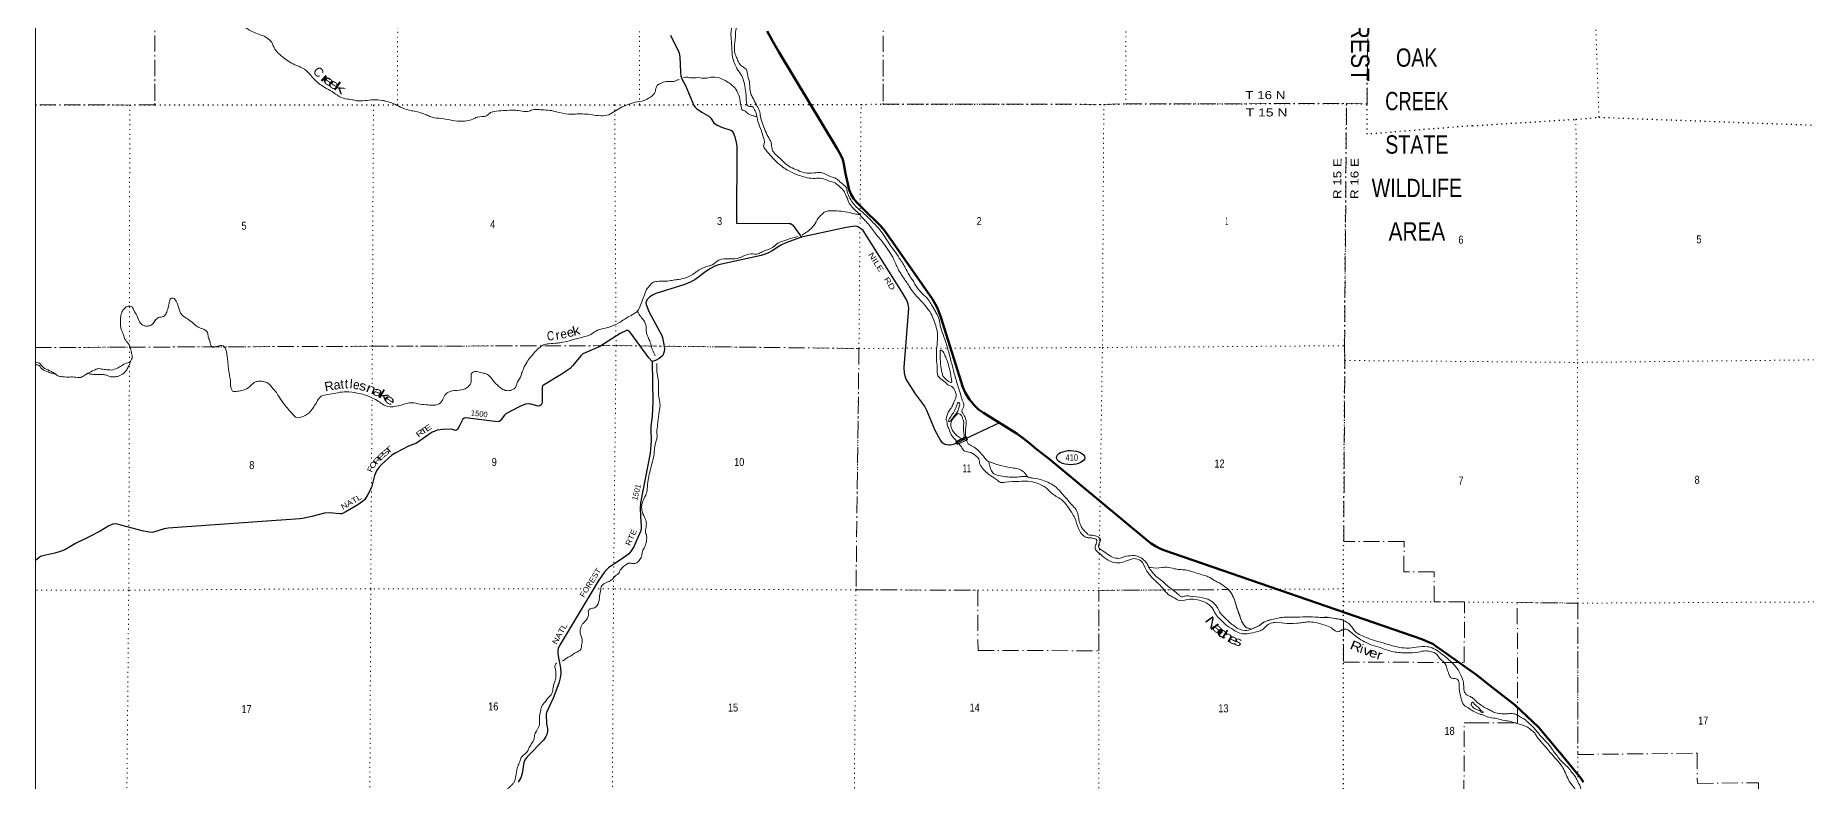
# Model space of a CAD drawing. Header units: feet. Extents: x -6 to 252658, y -374658 to -170635.
# Drawn here: x 0 to 38724, y -261526 to -245213 of the extents above; entities that cross this region are included whole.
import ezdxf
from ezdxf.enums import TextEntityAlignment as Align

# ---------------------------------------------------------------- set-up
doc = ezdxf.new("R2010")
doc.units = ezdxf.units.FT
doc.header["$LTSCALE"] = 70
doc.linetypes.add('DOT_DASHED', pattern=[7.7, 5, -1.2, 0.3, -1.2])
doc.linetypes.add('DOTTED', pattern=[1.5, 0.3, -1.2])
for name, color, linetype, lineweight in [('17', 7, 'Continuous', 25), ('23', 7, 'Continuous', 70), ('29', 7, 'Continuous', 25), ('30', 7, 'Continuous', 13), ('31', 7, 'Continuous', 13), ('39', 7, 'Continuous', 13), ('4', 7, 'Continuous', 13), ('44', 7, 'DOT_DASHED', 13), ('6', 7, 'DOTTED', 25), ('7', 7, 'DOTTED', 13)]:
    doc.layers.add(name, color=color, linetype=linetype, lineweight=lineweight)
doc.layers.add('41', color=7, linetype='Continuous')

msp = doc.modelspace()

# ---------------------------------------------------------------- linework, layer by layer
at = {"layer": '17'}
msp.add_ellipse((22632.35, -254443.43), major_axis=(309.24, -1), ratio=0.500121, dxfattribs=at)
at = {"layer": '23'}
for points in [[(16001.58, -245120.13), (16122.51, -245349.12), (16261.54, -245588.12), (17524.68, -247678.77), (17612.52, -247832.09), (17649.67, -247927.86), (17676.5, -248027.36), (17714.89, -248229.03), (17793.57, -248591.23), (17833.25, -248693.18), (17884.31, -248780.07), (17958.02, -248862.84), (18087.54, -248998.8), (18465.76, -249365.94), (18538.66, -249450.23), (18616.72, -249552.62), (18787.89, -249801.6), (19613.49, -250980.2), (19682.34, -251097.18), (19720.3, -251177.04), (19797, -251375.97), (20275.95, -252901.36), (20333.36, -253035.42), (20423.08, -253174.54), (20528.5, -253301.11), (20622.29, -253391.27), (20730.05, -253467.57), (21464.24, -253923.72), (21605.41, -254026.43), (21742.56, -254138.19), (21884.97, -254259.06), (22170.53, -254479.6), (24326.55, -256270.4), (24393.02, -256322.91), (24489.41, -256382.63), (24597.76, -256434.95), (24694.39, -256472.63), (30310.22, -258413.85), (30444.14, -258469.23), (30549.71, -258517.25), (30616.89, -258565.27), (30732.33, -258646.13), (31435.42, -259141.31)], [(33845.21, -261539.67), (33792, -261448.96), (33328.89, -260890.18), (33317.85, -260875.65), (32863.19, -260339.59), (32354.99, -259853.99), (31798.81, -259424.17), (31476.7, -259174.33), (31435.42, -259141.31)]]:
    msp.add_lwpolyline(points, dxfattribs=at)
at = {"layer": '29'}
for points in [[(13885.12, -245211.12), (13972.49, -245388.36), (14057.81, -245555.52), (14075.81, -245604.39), (14086.4, -245682.03), (14100.5, -246017.28), (14110.8, -246105.35), (14139.3, -246176.09), (14216.39, -246304.75), (14394.98, -246742.51), (14423.2, -246781.33), (14452.23, -246810.27), (14573.32, -246888.83), (14722.65, -246981.48), (14765.29, -247021.3), (14836, -247122.47), (14902.83, -247176.58), (15019.56, -247223.18), (15202.94, -247285.62), (15225.54, -247301.87), (15253.75, -247333.63), (15294.19, -247432.65), (15324.28, -247552.43), (15335.42, -247636.07), (15325.57, -249317.77), (16476.32, -249323.87), (16507.51, -249325.77), (16553.35, -249354.01), (16583.27, -249390.34), (16747.36, -249621.96)], [(16747.36, -249621.96), (16407.1, -249747.54), (16299.61, -249799.17), (16111.12, -249924.03), (16026.21, -249969.87), (15976.84, -249991.04), (15868.2, -250026.73), (14931.72, -250230.1), (14855.33, -250259.25), (14760.11, -250308.66), (14658.83, -250375.09), (14414.28, -250556.34), (14331.6, -250603.34), (14199.53, -250659.05), (13562.78, -250858.4), (13488.71, -250892.72), (13432.28, -250931.54), (13374.32, -250989.3), (13351.16, -251037.41), (13344.11, -251062.11), (13352.72, -251098.06), (13413.81, -251247.1), (13694, -251770.76), (13709.13, -251820.86), (13748.81, -252017.61), (13753.79, -252066.82), (13748.81, -252121.71), (13734.7, -252169.36), (13715.3, -252208.18), (13684.24, -252242.03), (13635.95, -252276.99), (13553.85, -252318.56), (13487.59, -252344.74)], [(21077.12, -253683.2), (20086.96, -254149.64), (20034.4, -254164.17), (19997.07, -254169.88), (19970.91, -254171.23), (19929.55, -254167.77), (19885.82, -254155.67), (19857.81, -254141.38), (19836.9, -254125.35), (19786.77, -254058.99), (19675.09, -253849.53), (19491.27, -253416.01), (19439.08, -253309.76), (19238.63, -253047.93), (19039.91, -252727.69), (19022.21, -252681.96), (19004.58, -252604.32), (18996.43, -252475.93), (19094.65, -251174.88), (19083.92, -251092.1), (19053.57, -251001.68), (18923.73, -250780.13), (18094.66, -249481.08), (18060.19, -249448.82), (17981.8, -249399.91), (17935.96, -249385.8), (17872.81, -249390.4), (17724.04, -249410.54), (16747.36, -249621.96)], [(13487.59, -252344.74), (13408.72, -252260.15), (13015.79, -251720.37), (12980.85, -251676.17), (12952.64, -251662.05), (12920.97, -251665.99), (12784.5, -251732.44), (12339.28, -252016.4), (12118.43, -252107.02), (11968.67, -252173.77), (11921.81, -252215.76), (11751.87, -252431.25), (11690.06, -252494.91), (11495.32, -252626.6), (11106.38, -252856.64), (11088.74, -252874.28), (11080.27, -252908.54), (11076.9, -253041.47), (11079.86, -253234.81), (11071.11, -253262.48), (11057, -253287.18), (11025.26, -253308.36), (10989.74, -253317.38), (10831.29, -253273.07), (10784.28, -253265.01), (10718.43, -253273.07), (10591.44, -253323.4), (10286.41, -253486.57), (10254.4, -253514.72), (10160.47, -253641.59), (10138.28, -253655.97), (10110.07, -253659.5), (9927.11, -253641.58), (9403.74, -253577.11), (9372.97, -253581.86), (9344.76, -253606.56), (9277.77, -253734.19), (9228.38, -253828.89), (9207.22, -253846.54), (9183.78, -253848.99), (9097.12, -253818.77), (8910.07, -253826.82), (8785.77, -253844.78), (8715.16, -253873.13), (8676.44, -253890.65), (8328.12, -254124.86), (8157.46, -254193.33), (7880.54, -254336.31), (7791.22, -254391.78), (7569.03, -254592.94), (7509.94, -254656.52), (7454.41, -254735.86), (7412.22, -254831.74), (7349.14, -255095.57), (7271.02, -255251.11), (7201.57, -255361.41), (7151.11, -255406.38), (7049.25, -255478.22), (6773.75, -255639.3), (6699.69, -255671.06), (6655.91, -255673.56), (6421.07, -255649.89), (6321.88, -255657.43), (6042.61, -255731.93), (5842.68, -255773.41), (5777.31, -255784.28), (2899.6, -255983.38), (2817.06, -255999.63), (2578.02, -256072.12), (2550.45, -256078.67), (2483.44, -256075.14), (2336.48, -256045.93), (1786.54, -255896.86), (1742.82, -255888.1), (1693.44, -255895.15), (1607.68, -255935.12), (1415.13, -256053.94), (1162.28, -256182.82), (877.31, -256323.79), (642.58, -256456.7), (540.19, -256498.62), (421.66, -256531.21), (160.4, -256587.59), (113.45, -256604.49), (0, -256692.99)], [(13487.59, -252344.74), (13495.94, -253226.88), (13485.42, -253541.06), (13455.21, -253760.08), (13452.66, -253835.11), (13465.85, -254062.69), (13458.74, -254172.98), (13439.07, -254344.65), (13231.26, -255434.64), (13219.65, -255547.01), (13232.64, -255734.31), (13241.69, -255939.74), (13241.84, -255995.76), (13227.73, -256059.28), (13170.49, -256189.48), (13083.13, -256391.02), (13013.12, -256505.67), (12966.75, -256553.35), (12862.83, -256626.5), (12532.95, -256856.86), (12447.91, -256934.63), (12302.07, -257142.06), (11450.23, -258564.93), (11429.07, -258617.86), (11418.3, -258658.57), (11418.49, -258734.32), (11445.44, -258859.97), (11478.45, -259037.82), (11485.5, -259161.34), (11471.39, -259260.16), (11443.96, -259377.58), (11320.83, -259703.84), (11176.9, -260013.61), (11165.67, -260062.33), (11174.7, -260261.71), (11194.54, -260366.52), (11195.65, -260432.91), (11183.96, -260500.63), (11162.8, -260542.97), (11108.08, -260624.23), (10749.74, -260984.72), (10709.61, -261042.34), (10681.96, -261111.6), (10640.87, -261347.24), (10614.39, -261448.18), (10557.32, -261538.57)]]:
    msp.add_lwpolyline(points, dxfattribs=at)
at = {"layer": '31'}
for p, q in [((20123.95, -254092.63), (20349.44, -253984.67)), ((20349.44, -253984.67), (20381.83, -254052.31))]:
    msp.add_line(p, q, dxfattribs=at)
msp.add_lwpolyline([(20134.62, -254096.39), (20345.67, -253995.33), (20371.15, -254048.54), (20160.1, -254149.6)], close=True, dxfattribs=at)
msp.add_lwpolyline([(20381.83, -254052.31), (20156.34, -254160.27), (20123.95, -254092.63)], dxfattribs=at)
at = {"layer": '39'}
msp.add_lwpolyline([(16408.33, -249690.21), (16504.71, -249652.48), (16677.82, -249611.65)], dxfattribs=at)
for points in [[(12692.25, -240511.12), (12696.12, -240587.5), (12730.1, -240665.95), (12754.05, -240742.37), (12782.04, -240804.73), (12834.03, -240917.39), (12882.07, -240995.86), (12905.99, -241090.38), (12891.64, -241241.09), (12855.25, -241369.65), (12806.91, -241447.94), (12766.6, -241528.25), (12746.37, -241602.58), (12752.29, -241660.87), (12762.14, -241755.36), (12804.12, -241853.92), (12872.27, -241916.36), (12940.5, -241940.61), (13016.85, -241912.63), (13075.19, -241856.47), (13129.6, -241754.07), (13173.93, -241673.76), (13218.22, -241615.56), (13324.72, -241573.57), (13465.31, -241557.76), (13557.68, -241553.92), (13664.01, -241600.36), (13744.2, -241666.84), (13784.18, -241761.39), (13806.21, -241793.59), (13836.34, -241785.61), (13858.5, -241751.48), (13918.74, -241749.59), (13972.81, -241822.05), (13962.7, -241858.21), (13928.41, -241940.55), (13932.38, -241962.66), (13978.37, -242065.26), (14012.27, -242185.92), (14044.25, -242266.37), (14102.34, -242334.82), (14190.62, -242371.17), (14311.07, -242387.49), (14403.51, -242349.48), (14439.74, -242303.33), (14469.9, -242281.28), (14542.13, -242313.58), (14576.14, -242377.96), (14598.17, -242408.15), (14662.11, -242569.07), (14694.01, -242689.72), (14711.84, -242814.37), (14723.71, -242908.85), (14731.62, -242969.17), (14701.35, -243051.51), (14659.1, -243091.62), (14622.9, -243123.71), (14540.47, -243177.82), (14452.05, -243213.82), (14389.7, -243267.96), (14331.32, -243342.21), (14276.8, -243502.89), (14254.62, -243551.09), (14232.37, -243635.46), (14210.03, -243764.04), (14262.04, -243866.65), (14302.07, -243935.06), (14352.2, -243973.35), (14402.36, -243989.53), (14500.78, -243977.66), (14609.17, -243995.96), (14723.46, -244082.61), (14803.64, -244151.11), (14928.01, -244219.69), (15034.32, -244278.18), (15108.54, -244312.49), (15174.66, -244386.99), (15248.69, -244523.81), (15298.76, -244594.25), (15326.64, -244710.88), (15340.45, -244841.54), (15336.13, -245000.31), (15309.76, -245136.93), (15309.63, -245207.28), (15291.28, -245349.94), (15283.04, -245458.46), (15286.85, -245567), (15328.77, -245693.7), (15372.75, -245794.28), (15438.85, -245880.84), (15480.97, -245907.05)], [(-0.04, -243789.67), (41.84, -243798.49), (80, -243790.52), (130.26, -243758.47), (190.64, -243686.23), (321.23, -243648.3), (421.63, -243650.51), (610.36, -243656.91), (813.14, -243667.36), (1029.96, -243687.88), (1206.59, -243728.42), (1306.96, -243738.67), (1457.55, -243745), (1610.15, -243749.32), (1766.74, -243761.68), (1935.37, -243784.12), (2168.25, -243802.67), (2401.11, -243835.29), (2483.38, -243865.6), (2637.92, -243906.1), (2776.35, -243968.68), (2938.8, -244069.49), (3143.39, -244184.45), (3297.85, -244261.13), (3408.14, -244337.72), (3540.47, -244440.49), (3723.04, -244521.24), (3859.5, -244561.7), (3947.73, -244624.18), (4066.04, -244706.82), (4180.32, -244795.48), (4362.82, -244914.42), (4555.38, -245021.32), (4723.86, -245120.14), (4854.26, -245178.68), (4966.63, -245217.09), (5097, -245293.72), (5183.14, -245398.4), (5219.12, -245486.9), (5301.24, -245591.58), (5435.55, -245710.42), (5565.9, -245795.09), (5710.32, -245873.76), (5796.6, -245904.08), (5963.04, -246020.98), (6057.2, -246131.71), (6181.47, -246250.53), (6287.74, -246327.12), (6446.2, -246415.86), (6602.61, -246522.69), (6779.17, -246599.42), (6929.72, -246619.81), (7018.03, -246640.08), (7387.54, -246618.7), (7582.28, -246635.16), (7656.55, -246649.38), (7871.25, -246726.17), (8023.72, -246796.82), (8220.38, -246859.51), (8350.85, -246881.88), (8467.24, -246920.29), (8573.58, -246962.71), (8673.9, -247001.09), (8864.6, -247029.61), (9121.54, -247070.31), (9322.3, -247090.8), (9593.49, -247029.03), (9669.86, -246997.02), (9862.67, -246971.27), (9953.16, -246901.11), (10029.51, -246877.14), (10236.37, -246857.45), (10505.45, -246847.93), (10639.95, -246868.29), (10792.55, -246868.59), (10840.78, -246848.59), (10973.33, -246834.78), (11125.92, -246843.12), (11282.51, -246857.49), (11457.12, -246900.04), (11722.1, -246936.74), (11836.57, -246930.94), (12171.86, -246947.68), (12537.31, -246946.39), (12680.04, -246860.24), (12826.78, -246778.13), (13025.72, -246702.14), (13116.13, -246674.18), (13312.98, -246638.39), (13431.58, -246568.28), (13473.79, -246544.24)], [(14235.47, -244113.81), (14277.45, -244206.35), (14331.51, -244286.85), (14411.76, -244327.2), (14471.93, -244361.49), (14566.26, -244385.79), (14767.05, -244384.18), (14881.51, -244382.39), (14983.89, -244394.65), (15084.17, -244455.15), (15160.34, -244525.64), (15216.44, -244592.08), (15220.22, -244710.67), (15248.05, -244857.44), (15245.82, -244974.01), (15213.45, -245098.56), (15209.17, -245239.24), (15218.97, -245361.86), (15228.71, -245518.65), (15234.49, -245645.28), (15272.37, -245788.05), (15326.33, -245916.79), (15376.37, -246001.3), (15460.45, -246132.11), (15500.33, -246278.91), (15532.13, -246451.82), (15537.9, -246580.46), (15547.73, -246689.01), (15573.72, -246749.36), (15611.84, -246765.51), (15670.06, -246769.65), (15704.12, -246807.9), (15758.12, -246922.57), (15774.06, -246988.93), (15795.94, -247095.49), (15873.86, -247298.64), (15915.75, -247441.43), (15939.63, -247552.01), (15921.42, -247624.33), (15967.43, -247716.88), (16097.65, -247867.87), (16262, -248028.99), (16490.61, -248184.19), (16713.31, -248279.1), (16871.85, -248323.62), (17046.51, -248338.04), (17191.09, -248338.32), (17267.34, -248360.58), (17379.7, -248409.04), (17447.95, -248419.22), (17510.12, -248457.53), (17600.33, -248536.09), (17668.46, -248606.57), (17726.47, -248725.27), (17762.45, -248805.73), (17778.44, -248847.97), (17860.53, -248970.73), (17972.76, -249079.49), (18082.97, -249200.3), (18163.12, -249284.87), (18255.27, -249397.6), (18343.39, -249516.36), (18511.68, -249717.67), (18635.82, -249896.79), (18743.93, -250063.83), (18845.91, -250289.13), (18968, -250494.38), (19102.15, -250693.62), (19200.26, -250836.51), (19288.42, -250935.17), (19456.72, -251126.43), (19578.89, -251293.49), (19642.86, -251440.34), (19696.77, -251597.21), (19722.55, -251768.1), (19712.11, -251975.1), (19699.69, -252168.02), (19703.38, -252336.86), (19717.1, -252511.74), (19732.89, -252652.46), (19776.96, -252706.81), (19887.23, -252797.47), (19947.37, -252849.85), (20019.59, -252880.14), (20077.73, -252930.5), (20111.74, -252992.87), (20129.66, -253073.3), (20103.36, -253177.76), (20060.98, -253284.2), (20002.56, -253386.59), (19954.25, -253448.8)], [(13473.79, -246544.24), (13534.15, -246482.06), (13566.48, -246375.6), (13592.71, -246309.32), (13663.08, -246263.24), (13791.68, -246219.27), (13876.01, -246219.44), (13982.45, -246211.61), (14040.72, -246187.6), (14073.04, -246175.88)], [(14169.11, -246141.38), (14223.57, -246123.65), (14305.87, -246137.88), (14488.6, -246136.23), (14657.24, -246148.62), (14763.7, -246128.73), (14950.41, -246143.17), (15080.82, -246201.71), (15311.37, -246387.07), (15391.36, -246562.08), (15429.11, -246771.18), (15481.15, -246853.69), (15483.16, -246853.69), (15569.38, -246916.17), (15627.55, -246948.44), (15705.81, -246974.72), (15741.94, -246984.84), (15774.77, -246991.95)], [(15480.97, -245907.05), (15543.1, -245963.44), (15565.01, -246055.94), (15608.87, -246222.85), (15618.67, -246347.48), (15640.48, -246488.21), (15684.49, -246578.74), (15764.51, -246733.66), (15818.53, -246834.26), (15848.42, -246950.89), (15880.28, -247093.65), (15940.2, -247258.58), (16012.18, -247417.5), (16084.2, -247556.32), (16106.02, -247693.03), (16134.01, -247759.41), (16240.23, -247864.13), (16400.56, -248019.21), (16707.47, -248178.59), (16872.04, -248225.14), (17064.82, -248215.47), (17203.36, -248217.75), (17375.9, -248296.48), (17476.23, -248328.83), (17572.49, -248395.35), (17642.65, -248457.79), (17732.83, -248548.41), (17750.72, -248640.9), (17808.7, -248773.67), (17882.76, -248894.4), (17978.95, -248993.08), (18113.26, -249109.91), (18271.6, -249258.95), (18365.79, -249357.62), (18461.97, -249462.32), (18584.12, -249637.42), (18670.2, -249774.26), (18802.38, -249953.4), (18914.5, -250122.45), (19040.6, -250327.7), (19122.62, -250486.64), (19172.68, -250559.09), (19288.8, -250740.21), (19403, -250871.08), (19521.24, -250989.89), (19591.3, -251100.57), (19675.36, -251247.46), (19729.39, -251342.03), (19761.35, -251426.5), (19783.18, -251561.21), (19807.11, -251647.68), (19881.01, -251852.83), (19948.86, -252070.03), (20024.62, -252355.58), (20090.4, -252604.93), (20168.19, -252876.41), (20224.08, -253049.37), (20263.98, -253184.11), (20297.86, -253314.82), (20279.69, -253367.04), (20253.48, -253425.27), (20275.47, -253473.55), (20307.49, -253527.88), (20341.47, -253608.34), (20347.28, -253720.91), (20336.99, -253851.53), (20336.93, -253881.67), (20335.73, -253980.94), (20366.67, -254080.71), (20396.68, -254139.05), (20496.95, -254201.56), (20605.23, -254280.15), (20713.44, -254396.94), (20743.49, -254431.17), (20817.62, -254515.73), (20903.89, -254554.08), (21138.69, -254622.88), (21383.57, -254671.6), (21516.03, -254702.01), (21604.28, -254754.44), (21644.36, -254796.72), (21698.44, -254867.17), (21804.81, -254891.5), (22015.56, -254938.14), (22174.07, -254998.75), (22356.54, -255131.76), (22476.76, -255266.66), (22578.94, -255381.42), (22651.06, -255470), (22755.26, -255582.75), (22785.24, -255653.16)], [(16762.45, -249576.77), (16815.29, -249543.5), (16925.88, -249463.32), (17020.44, -249367.03), (17115.11, -249210.45), (17183.53, -249134.21), (17243.87, -249080.06), (17334.29, -249050.09), (17484.89, -249048.38), (17661.57, -249060.79), (17842.21, -249099.33), (17968.66, -249123.7), (18014.73, -249125.5)], [(5270.9, -253017.95), (5336.94, -253132.65), (5437.07, -253273.53), (5533.22, -253394.31), (5625.4, -253490.97), (5711.59, -253569.52), (5842.15, -253547.67), (5946.66, -253495.62), (6085.52, -253335.1), (6160.05, -253212.65), (6206.37, -253140.39), (6264.69, -253094.27), (6433.43, -253056.42), (6792.96, -253002.86), (7037.87, -253031.48), (7196.43, -253067.97), (7372.98, -253144.69), (7501.36, -253213.28), (7607.64, -253287.85), (7758.15, -253330.35), (7878.65, -253322.55), (8113.7, -253260.71), (8224.16, -253244.85), (8408.84, -253273.35), (8587.51, -253291.79), (8699.95, -253298.04), (8794.35, -253284.16), (8896.94, -253189.89), (8949.35, -253081.46), (9065.97, -252997.28), (9262.81, -252969.53), (9437.61, -252913.6), (9516.1, -252817.28), (9528.42, -252678.62), (9546.66, -252588.21), (9598.91, -252564.2), (9763.51, -252592.66), (9851.83, -252608.91), (9954.08, -252691.52), (10062.26, -252822.37), (10196.57, -252937.2), (10296.88, -252979.6), (10415.38, -252963.76), (10483.73, -252923.69), (10517.99, -252857.43), (10554.32, -252765.05), (10604.67, -252682.75), (10630.93, -252600.39), (10671.28, -252501.99), (10747.88, -252347.38), (10836.45, -252232.99), (10929.02, -252126.65), (11033.62, -252028.38), (11108.01, -251980.29), (11228.54, -251954.39), (11413.3, -251940.69), (11521.76, -251922.81), (11754.79, -251864.99), (12011.94, -251797.16), (12166.67, -251737.16), (12287.3, -251659.02), (12383.74, -251629.06), (12544.45, -251591.19), (12757.47, -251497.14), (12962.53, -251366.91), (13183.7, -251212.58), (13244.21, -251074.02), (13302.73, -250921.39), (13361.25, -250770.76), (13427.68, -250688.49), (13490.05, -250620.27), (13588.5, -250590.32), (13745.12, -250588.62), (13893.74, -250572.83), (13945.97, -250564.9), (14070.49, -250547.05), (14197.05, -250519.16), (14317.62, -250471.16), (14525.8, -250332.6), (14728.36, -250252.38), (14797.98, -250230.92), (14941.76, -250126.21), (15176.41, -250096.87), (15402.68, -250071.71), (15458.43, -250045.5), (15648.33, -249990.61), (15804.94, -249987.87), (15888.87, -249944.17), (16117.94, -249849.64), (16232.35, -249757.29), (16408.33, -249690.21)], [(-0.04, -252359.85), (61.5, -252370.58), (107.63, -252398.81), (155.71, -252455.18), (217.87, -252503.54), (294.11, -252535.85), (364.31, -252572.17), (406.44, -252594.36), (440.54, -252612.51), (470.6, -252640.71), (562.91, -252671.04), (713.48, -252683.4), (844.01, -252681.64), (994.59, -252689.98), (1083.04, -252637.9), (1147.37, -252597.82), (1282.02, -252533.77), (1368.43, -252499.78), (1474.83, -252512.04), (1591.27, -252524.33), (1657.52, -252528.48), (1792.14, -252484.53), (1884.6, -252434.47), (1954.96, -252392.4), (2075.53, -252342.39), (2101.73, -252294.2), (2111.8, -252280.15), (2117.89, -252243.99), (2103.97, -252171.61), (2082.1, -252059.01), (2034.11, -251954.4), (1958.01, -251851.75), (1924.05, -251761.24), (1878.09, -251644.58), (1858.29, -251497.82), (1864.6, -251349.1), (1902.96, -251238.63), (1953.28, -251176.43), (2025.65, -251132.35), (2111.96, -251148.6), (2153.99, -251223.05), (2216.01, -251339.74), (2277.99, -251478.55), (2336.1, -251538.96), (2394.29, -251563.19), (2474.6, -251565.36), (2557, -251527.33), (2617.4, -251445.05), (2651.6, -251408.93), (2693.82, -251380.88), (2770.15, -251366.96), (2824.42, -251340.94), (2870.75, -251264.66), (2909.16, -251128.06), (2935.47, -251019.58), (2971.74, -250957.35), (3050, -250981.62), (3078.03, -251021.87), (3139.94, -251198.86), (3173.91, -251283.34), (3386.43, -251452.59), (3560.86, -251591.61), (3657.16, -251629.99), (3765.44, -251710.59), (3771.38, -251754.82), (3795.28, -251855.36), (3823.23, -251939.83), (3843.19, -252002.18), (3883.29, -252034.41), (3929.5, -252020.44), (3985.74, -252006.48), (4102.22, -252000.68), (4156.3, -252067.11), (4188.18, -252199.82), (4206, -252330.5), (4217.73, -252495.33), (4239.56, -252626.01), (4261.42, -252748.66), (4267.25, -252845.14), (4279.14, -252931.59), (4309.15, -252987.93), (4417.56, -252994.17), (4542.1, -252970.29), (4684.82, -252892.19), (4783.38, -252803.95), (4845.67, -252777.95), (4984.22, -252780.23), (5082.54, -252814.59), (5164.71, -252895.14), (5186.75, -252923.33), (5270.9, -253017.95)], [(13550.07, -252216.89), (13517.23, -252149.83), (13469.28, -252023.12), (13431.38, -251892.4), (13363.43, -251727.46), (13353.59, -251624.94), (13313.73, -251468.09), (13251.64, -251385.56), (13185.57, -251286.95), (13165.56, -251252.74), (13157.55, -251239.95)], [(19787.67, -252359.13), (19783.77, -252300.84), (19779.9, -252224.45), (19780.07, -252134.01), (19782.15, -252095.83), (19822.29, -252109.97), (19884.35, -252206.57), (19920.33, -252289.05), (19962.25, -252417.76), (20004.11, -252578.63), (20021.95, -252697.25), (20033.85, -252773.64), (20029.79, -252799.77), (20005.69, -252801.73), (19951.54, -252767.45), (19859.34, -252682.86), (19829.34, -252620.49), (19807.43, -252525.99), (19793.54, -252439.54), (19787.67, -252359.13)], [(-0.11, -252416.07), (79.46, -252428.91), (121.53, -252479.24), (251.89, -252561.9), (354.22, -252598.27), (454.22, -252624.9)], [(1138.53, -252602.91), (1211.59, -252616.04), (1271.8, -252628.22), (1374.21, -252626.41), (1472.6, -252626.6), (1550.88, -252642.83), (1623.12, -252669.11), (1727.51, -252679.36), (1819.91, -252661.45), (1924.44, -252603.37), (1994.86, -252527.14), (2041.21, -252438.79), (2063.41, -252382.56), (2066.88, -252349.29)], [(12926.03, -256777.38), (12950.17, -256755.32), (12976.28, -256751.35), (13030.49, -256753.47), (13128.88, -256753.66), (13197.26, -256695.51), (13253.66, -256601.16), (13267.88, -256516.77), (13306.22, -256420.37), (13356.65, -256297.87), (13360.75, -256253.66), (13362.94, -256161.21), (13337, -256074.74), (13351.27, -255966.23), (13349.52, -255827.55), (13299.55, -255712.89), (13255.66, -255560.05), (13278.06, -255399.31), (13342.57, -255264.77), (13376.98, -255124.15), (13393.41, -254933.25), (13429.87, -254766.5), (13476.41, -254581.68), (13520.94, -254400.88), (13537.32, -254234.1), (13590.04, -253966.89), (13588.2, -253880.46), (13602.55, -253727.74), (13629.11, -253490.63), (13655.57, -253303.76), (13623.9, -253064.53), (13624.11, -252953.99), (13620.45, -252771.08), (13594.66, -252606.22), (13583.27, -252386.3)], [(20084.79, -253437), (20117.04, -253368.73), (20137.22, -253318.52), (20155.38, -253270.32), (20173.52, -253238.2), (20203.61, -253254.34), (20197.43, -253332.71), (20169.14, -253425.11), (20102.7, -253517.43), (20056.41, -253573.61), (20022.17, -253627.81), (19989.99, -253655.89), (19969.92, -253649.82), (19988.11, -253587.55), (20032.43, -253515.28), (20072.69, -253461.09), (20084.79, -253437)], [(19954.25, -253448.8), (19929.98, -253537.19), (19913.77, -253611.52), (19929.76, -253649.74), (19931.69, -253693.96), (19961.61, -253794.51), (20051.61, -253983.62), (20135.28, -254081.22), (20243.93, -254211.11), (20298, -254287.59), (20410.38, -254321.98), (20554.8, -254400.65), (20622.93, -254473.14), (20648.82, -254583.73), (20730.92, -254704.48), (20847.17, -254811.23), (21021.63, -254932.17), (21099.84, -254984.58), (21204.26, -254982.77), (21503.48, -254963.26), (21760.49, -254967.79), (21923.06, -255010.32), (22095.55, -255107.13), (22237.87, -255238.05), (22458.47, -255381.18), (22560.64, -255499.97), (22656.75, -255640.84), (22722.79, -255761.57), (22804.66, -255994.87), (22872.72, -256107.56), (22950.9, -256176.05), (23019.13, -256194.27), (23111.48, -256202.49), (23169.68, -256218.68), (23189.74, -256226.76), (23189.54, -256333.28), (23167.27, -256429.71), (23249.41, -256524.34), (23407.78, -256659.31), (23596.37, -256740.08), (23751, -256734.35), (23917.77, -256676.39), (24010.18, -256652.46), (24168.71, -256701), (24280.8, -256886.13), (24378.92, -257027.02), (24517.2, -257165.97), (24645.47, -257292.84), (24767.68, -257433.77), (24906.08, -257512.43), (25012.39, -257570.92), (25157, -257551.11), (25484.25, -257573.86), (25648.76, -257652.57), (25726.92, -257731.11), (25770.95, -257801.54), (25814.98, -257880.01), (25915.17, -257988.74), (26017.38, -258089.43), (26193.85, -258210.37), (26308.18, -258272.9), (26416.56, -258297.24), (26565.18, -258281.45), (26774.11, -258227.59), (26862.56, -258175.51), (26922.93, -258111.31), (27045.52, -258055.28), (27095.74, -258045.33), (27296.5, -258063.81), (27577.61, -258062.35), (27710.16, -258050.56), (27816.61, -258036.7), (27989.27, -258051.11), (28127.75, -258085.55), (28274.24, -258134.07), (28388.55, -258206.65), (28444.69, -258246.96), (28506.95, -258243.06), (28583.33, -258201), (28637.57, -258191.06), (28739.87, -258243.52), (28866.17, -258346.27), (29018.58, -258449.07), (29197.13, -258533.84), (29403.82, -258596.55), (29542.27, -258649.08), (29843.35, -258707.96), (29969.84, -258714.23), (30238.95, -258694.66), (30389.59, -258668.83), (30495.99, -258681.1)], [(20296.77, -253883.61), (20302.71, -253929.84), (20300.57, -253998.17), (20284.41, -254046.38), (20244.29, -254028.21), (20154.04, -253969.75), (20109.95, -253925.44), (20051.86, -253852.98), (20019.87, -253780.56), (20011.94, -253726.28), (20026.14, -253651.94), (20060.38, -253595.73), (20104.66, -253541.55), (20158.98, -253489.4), (20181.08, -253481.41), (20215.2, -253491.52), (20253.26, -253539.83), (20277.23, -253602.19), (20295.16, -253674.58), (20290.94, -253783.1), (20292.85, -253835.36), (20296.77, -253883.61)], [(20837.14, -254530.98), (20859.62, -254602.23), (20887.54, -254704.79), (20957.64, -254795.37), (21100.11, -254843.89), (21254.68, -254866.3), (21401.26, -254870.61), (21529.78, -254862.82), (21652.28, -254855.02), (21680.01, -254855.07)], [(22785.24, -255653.16), (22805.16, -255737.61), (22829.02, -255860.26), (22854.99, -255930.65), (22903.02, -256011.14), (22977.17, -256085.65), (23025.28, -256129.97), (23111.6, -256142.19), (23163.79, -256150.34), (23225.99, -256172.57), (23260.08, -256194.74), (23284.11, -256230.97), (23278.01, -256271.15), (23259.85, -256317.34), (23241.65, -256381.62), (23257.64, -256423.86), (23365.92, -256500.45), (23516.32, -256603.25), (23656.79, -256645.73), (23717.03, -256643.84), (23803.44, -256609.84), (23855.67, -256599.9), (24028.38, -256586.17), (24108.66, -256604.41), (24231, -256683.04), (24307.13, -256769.61), (24347.13, -256852.1), (24431.26, -256960.79), (24501.38, -257041.33), (24623.7, -257130), (24691.84, -257194.45), (24796.09, -257283.09), (24880.3, -257345.56), (25004.6, -257448.31), (25060.74, -257486.6), (25133.06, -257470.67), (25233.46, -257470.87), (25518.51, -257509.61), (25634.91, -257542), (25721.17, -257588.4), (25777.29, -257638.75), (25851.4, -257737.38), (25907.41, -257846.03), (26021.64, -257960.81), (26101.81, -258039.35), (26208.07, -258121.97), (26302.32, -258186.47), (26486.99, -258221), (26637.68, -258173.06), (26762.29, -258113.01), (26866.85, -258036.84), (27033.61, -257982.9), (27296.75, -257933.17), (27521.64, -257931.6), (27770.64, -257924.05), (27975.45, -257928.48), (28132.05, -257936.82), (28244.5, -257935.04), (28407.09, -257963.49), (28529.54, -257979.81), (28587.74, -257998.02), (28637.89, -258022.23), (28738.15, -258094.78), (28794.24, -258163.23), (28860.33, -258251.79), (28976.66, -258322.37), (29139.17, -258393.03), (29323.78, -258453.69), (29512.42, -258510.34), (29771.31, -258581.19), (29980.09, -258607.73), (30188.95, -258590.05), (30435.95, -258578.48), (30540.31, -258604.81), (30678.71, -258685.48), (30823.07, -258794.3), (30985.43, -258941.34), (31103.63, -259082.26), (31165.65, -259200.96), (31213.6, -259325.67), (31229.36, -259482.47), (31241.27, -259552.84), (31277.65, -259614.92), (31330.54, -259654.59), (31373.52, -259669.47), (31409.89, -259689.3), (31435.69, -259708.86)], [(11508.76, -258890.87), (11542.52, -258880.99), (11624.96, -258818.85), (11721.44, -258770.8), (11797.85, -258712.67), (11926.52, -258632.53), (11936.65, -258582.3), (11946.83, -258511.97), (11955.06, -258409.49), (11921.08, -258325.01), (11909.2, -258238.56), (11919.34, -258186.32), (11939.55, -258118.03), (11973.78, -258069.86), (12028.11, -258009.67), (12070.39, -257951.47), (12090.62, -257871.11), (12096.83, -257774.65), (12177.22, -257738.63), (12261.62, -257702.62), (12322.12, -257566.07), (12336.35, -257475.65), (12360.73, -257328.98), (12366.88, -257266.69), (12515.67, -257160.46), (12608.14, -257106.37), (12696.66, -257016.1), (12750.95, -256976.01), (12785.22, -256907.74), (12849.62, -256833.51), (12926.03, -256777.38)], [(24338.56, -256837.92), (24381.27, -256848.14), (24634.28, -256846.63), (24736.7, -256840.8), (24899.28, -256873.28), (25013.7, -256889.58), (25144.2, -256899.89), (25256.59, -256926.24), (25409.1, -256974.78), (25539.55, -257013.22), (25643.89, -257049.6), (25778.27, -257128.25), (25886.59, -257184.74), (26036.99, -257287.54), (26127.17, -257380.17), (26189.21, -257490.83), (26229.17, -257593.42), (26275.05, -257750.27), (26332.99, -257899.12), (26366.91, -258011.74), (26424.97, -258104.3), (26485.09, -258164.72), (26535.26, -258178.89), (26587.34, -258192.99)], [(8626.08, -262107.99), (8634.82, -262107.13), (8739.25, -262099.3), (8875.79, -262097.56), (8990.25, -262095.77), (9074.58, -262095.94), (9166.92, -262110.19), (9227.13, -262126.39), (9301.43, -262124.52), (9387.8, -262108.61), (9456.12, -262082.62), (9572.64, -262054.71), (9692.49, -262003.18), (9864.29, -261944.48), (9906.19, -261931.91), (9981.61, -261889.98), (10090.56, -261843.87), (10145.03, -261801.94), (10175.51, -261802.65), (10237.86, -261746.5), (10322.32, -261684.36), (10366.56, -261646.26), (10418.87, -261596.12), (10457.1, -261551.97), (10495.46, -261443.52), (10511.69, -261361.14), (10548.15, -261194.4), (10588.51, -261089.96), (10622.82, -260999.59), (10741.51, -260885.26), (10795.91, -260784.87), (10854.33, -260686.5), (10904.72, -260590.13), (10912.89, -260517.79), (10953.23, -260421.4), (11013.69, -260306.95), (11023.91, -260212.51), (11020.06, -260126.08), (11044.41, -259997.5), (11064.69, -259893.02), (11149.25, -259776.62), (11207.63, -259694.33), (11290.14, -259602.04), (11312.39, -259517.67), (11328.62, -259429.26), (11348.84, -259358.96), (11377.13, -259262.54), (11377.28, -259184.16), (11373.46, -259085.67), (11359.56, -259003.23), (11379.73, -258955.04), (11396.51, -258935.05)], [(30495.99, -258681.1), (30606.35, -258721.52), (30734.59, -258862.46), (30802.74, -258922.89), (30864.71, -259069.73), (30908.65, -259190.41), (30948.68, -259256.81), (31020.94, -259273.03), (31095.19, -259295.29), (31129.09, -259417.96), (31130.94, -259496.34), (31166.71, -259691.37), (31192.63, -259785.88), (31236.68, -259854.31), (31348.73, -259928.98), (31386.74, -259960.39), (31436.75, -259986.29)], [(31436.26, -259795.09), (31421.46, -259788.48), (31411.54, -259793.44), (31398.32, -259811.62), (31391.7, -259838.07), (31398.32, -259859.56), (31413.19, -259884.35), (31423.11, -259892.62), (31437.25, -259904.34)], [(31435.69, -259708.86), (31510.67, -259780.57), (31617.91, -259864.05), (31724.94, -259925.41), (31811.75, -259970.88), (31902.57, -260016.31), (32027.34, -260039.32), (32168.03, -260044.1), (32290.55, -260038.99), (32385.21, -260064.28), (32439.72, -260093.95), (32534.69, -260153.42), (32579.12, -260179.16), (32603.46, -260205.07), (32680.44, -260274.75), (32755.4, -260344.45), (32827.07, -260430.09), (32961.69, -260586.18), (33065.72, -260696.37), (33175.87, -260843.28), (33246.24, -260932.04), (33331.91, -261042.22), (33411.46, -261124.86), (33510.67, -261220.28), (33593.99, -261326.08), (33689.59, -261455.91), (33740.81, -261566.02), (33767.28, -261605.99), (33781.85, -261662.16), (33812.69, -261740.29), (33825.28, -261800.49), (33864.59, -261926.79), (33872.09, -262091.57), (33881.5, -262244.28), (33905.47, -262453.14), (33918.94, -262611.85), (33925.31, -262649.99), (33922, -262728.42), (33909.54, -262907.46), (33903.48, -263128.65), (33868.7, -263283.76), (33835.56, -263396.64), (33850.36, -263478.93), (33867.06, -263549.15), (33897.01, -263751.93), (34011.64, -263988.13), (34117.94, -264192.24), (34250.12, -264367.98), (34373.77, -264489.51), (34436.64, -264555.29), (34582.55, -264694.72), (34628.99, -264720.44), (34796.43, -264795.35), (34917.91, -264898.8), (35026.83, -264946.08), (35162.68, -265083.59), (35294.65, -265237.21), (35482.72, -265372.24), (35670.73, -265501.24), (35868.96, -265650.26), (35869, -265654.28), (35897.25, -265668.1), (36111.2, -265776.76), (36295.11, -265895.75), (36392.26, -265975.3), (36568.02, -266082.29), (36701.32, -266159.51), (36794.18, -266208.94), (36903.12, -266258.23), (36973.73, -266289.77), (37040.46, -266337.42), (37117.2, -266380.97), (37191.93, -266424.53), (37276.76, -266474.03), (37433.97, -266528.92), (37553.02, -266586.17), (37708.39, -266659.17), (37785.11, -266700.7), (37829.69, -266742.52), (37925.08, -266850.23), (38034.94, -267002.04), (38077.74, -267070.01), (38104.4, -267130.09), (38131.58, -267248.46), (38151.03, -267401.07), (38170.17, -267519.52), (38269.43, -267609.1), (38323.83, -267626.71), (38402.53, -267664.2), (38471.02, -267683.7)], [(31436.26, -259795.09), (31482.45, -259850.78), (31522.91, -259882.58), (31561.36, -259912.4), (31587.82, -259950.36), (31593.95, -259962.37), (31622.22, -259978.2), (31650.69, -260016.14), (31634.64, -260018.3), (31594.17, -259986.49), (31549.79, -259966.78), (31511.45, -259949.03), (31475.17, -259935.28), (31437.25, -259904.34)], [(31436.75, -259986.29), (31563.25, -260043.46), (31647.89, -260070.85), (31768.88, -260120.03), (31917.76, -260142.83), (32072.82, -260181.65), (32225.76, -260208.44), (32358.7, -260245.45), (32463.46, -260276.68), (32572.29, -260313.91), (32665.17, -260365.35), (32762.35, -260446.91), (32780.55, -260460.82), (32792.84, -260486.85), (32835.64, -260554.82), (32951.4, -260692.51), (33042.76, -260798.24), (33136.17, -260907.98), (33239.71, -261027.68), (33355.47, -261165.37), (33432.98, -261295.35), (33500.72, -261455.58), (33572.08, -261571.55), (33665.61, -261695.36), (33724.99, -261819.47), (33762.32, -261949.81), (33787.62, -262082.27), (33804.83, -262208.77), (33817.55, -262283.05), (33820.3, -262365.45), (33817.16, -262463.98), (33785.81, -262552.72), (33751.19, -262725.92), (33738.82, -262915.01), (33726.4, -263098.06), (33721.81, -263258.93), (33734.46, -263325.16), (33735.09, -263395.52), (33730.9, -263600.62), (33766.94, -263811.39), (33849.21, -264023.75), (33927.3, -264218.07), (34035.36, -264394.02), (34108.5, -264483.83), (34151.07, -264525.67), (34252.08, -264587.09), (34296.57, -264618.86), (34363.35, -264672.55), (34614.4, -264885.42), (34889.23, -265061.9), (34943.82, -265099.61), (35073.24, -265192.95), (35182.59, -265288.47), (35388.81, -265431.38), (35599.18, -265588.33), (35656.02, -265654.16), (35769.54, -265765.73), (35858.93, -265875.51), (36063.35, -266042.56), (36144.18, -266094.11), (36178.79, -266144.06), (36312.41, -266257.46), (36498.21, -266364.37), (36687.57, -266418.97), (36929.52, -266513.31), (37171.41, -266601.63), (37463.54, -266689.49), (37653.52, -266814.45), (37806.87, -266887.47), (37924.87, -267051.27), (37974.1, -267163.42), (37979.23, -267288.01), (37982.81, -267462.88), (38005.77, -267559.18), (38048.72, -267643.23), (38190.07, -267722.39), (38268.73, -267755.86), (38493.96, -267777.98), (38713.38, -267824.28), (38820, -267839.41), (38962.77, -267852.21), (39278.21, -267851.41), (39462.95, -267839.71), (39533.2, -267831.05), (39740.07, -267823.17), (39925.14, -267847.66), (40132.68, -267914.16), (40304.3, -268007.12), (40486, -268104.01), (40683.46, -268166.59)]]:
    msp.add_spline(points, degree=3, dxfattribs=at)
at = {"layer": '4'}
msp.add_lwpolyline([(0, -183308.59), (31331.08, -183287.03), (62662.1, -183222.4), (93993, -183114.66), (125323.73, -182963.82), (156654.22, -182769.89), (187984.4, -182532.85), (219314.24, -182252.73), (250643.68, -181929.51), (252658.04, -364975.08), (221076.83, -365300.9), (189495.2, -365583.27), (157911.89, -365844.7), (126330.92, -366017.71), (94748.41, -366169.75), (63165.7, -366278.36), (31582.88, -366343.53), (0, -366365.25)], close=True, dxfattribs=at)
at = {"layer": '44'}
msp.add_line((31238.54, -260240.4), (31430.98, -260240.57), dxfattribs=at)
for points in [[(2632.17, -229095.58), (2624.86, -230854.03), (2624.69, -236162.08), (2618.55, -241443.98), (2612.4, -246731.91), (2062.22, -246734.85), (0, -246728.1)], [(13230.35, -229091.89), (13244.9, -230870.9), (18519.83, -230855.14), (18501.63, -236143.05), (18535.61, -241447.14), (18531.51, -246712.97), (23358.62, -246720.45), (23840.55, -246709.34), (28665.68, -246702.75), (29113.44, -246707.65), (29168.28, -242205.67), (29159.68, -241457.98), (29172.28, -236990.09), (29171.95, -236119.82), (29116.12, -231734.19), (29105.78, -230849.83), (29101.26, -229077.16)], [(28603.66, -256278.08), (28628.77, -252320.24), (28623.37, -251996.64), (28665.68, -246702.75)], [(0, -252038.79), (2056.06, -252028.81), (7367.14, -252009.11), (12694.27, -251995.46), (18005.19, -252058.16)], [(18005.19, -252058.16), (17940.83, -257335.93), (20607.83, -257341.18), (20608.29, -258661.18), (23248.29, -258666.38), (23247.83, -257346.37), (26084.26, -257329.57)], [(28601.94, -258005.19), (28601.4, -258918.08), (31240.55, -258920.4), (31242.57, -257600.4), (30582.96, -257599.82), (30579.5, -256939.82), (29919.49, -256939.24), (29923.68, -256279.24), (28603.66, -256278.08)], [(26084.26, -257329.57), (26133.97, -257390.64), (26164.31, -257437.56), (26209.83, -257534.17), (26307.07, -257839.88), (26373.27, -258023.43), (26420.17, -258097.96), (26472.58, -258158.69), (26585.68, -258194.57), (26770.49, -258109), (26866.78, -258035.75), (27002.89, -257991.01), (27160.13, -257950.99), (27266.33, -257935.81), (27560.79, -257929.6), (27852.55, -257921.94), (28113.31, -257935.93), (28271.19, -257938.44), (28472.42, -257971.85), (28555.26, -257986.19), (28601.94, -258005.19), (28601.64, -258203.63)], [(31430.98, -260240.57), (32402.15, -260241.43), (32399.57, -257611.26), (33719.59, -257625.86), (33722.83, -260935.04), (36328.55, -260906.86), (36335.68, -261566.82), (37671.62, -261552.37), (37669.82, -262872.47), (36349.96, -262886.74), (36384.5, -266305.86), (36495.92, -266363.49), (36694.87, -266421.76), (36994.17, -266537.3), (37496.46, -266705.2), (37638.78, -266805.36), (37709.96, -266840.05), (37723.22, -268152.74), (33748.19, -268224.34), (33736.54, -265584.15), (31435.28, -264217.44)], [(31224.25, -264216.59), (31228.27, -262924.31), (31238.54, -260240.4)]]:
    msp.add_lwpolyline(points, dxfattribs=at)
at = {"layer": '6'}
for points in [[(31418.98, -247187.55), (29114.17, -247372.92), (29113.44, -246707.65), (29168.28, -242205.67), (29159.68, -241457.98), (29172.28, -236990.09), (29171.95, -236119.82), (29116.12, -231734.19), (29105.78, -230849.83), (29101.26, -229077.16)], [(0, -246728.1), (2062.22, -246734.85), (2612.4, -246731.91), (7389.33, -246733.27), (7913.4, -246732.29), (12664.23, -246729.57), (13210.4, -246728.63), (18051.59, -246722.08), (18531.51, -246712.97), (23358.62, -246720.45), (23840.55, -246709.34), (28665.68, -246702.75), (29113.44, -246707.65)], [(28601.94, -258005.19), (28602.56, -257598.08), (28597.08, -257314.68), (28628.77, -252320.24), (28623.37, -251996.64), (28665.68, -246702.75)], [(31418.98, -247187.55), (33681.1, -247045.57), (34185.03, -247002.88), (38972.52, -247177.36), (39462.87, -247189.07), (44263.65, -247051.82), (44623.13, -247032.53), (49538.62, -246916.38), (49912.35, -246919.08), (54964.71, -246829.85), (60379.04, -246775.59), (62837.17, -246858.53)], [(28568.94, -274849.54), (28567.97, -273504.05), (28556.44, -273232.7), (28576.2, -268177.94), (28572.62, -267948.81), (28588.38, -262886), (28594.89, -262634.78), (28601.64, -258203.63)]]:
    msp.add_lwpolyline(points, dxfattribs=at)
at = {"layer": '7'}
for p, q in [((13192.16, -241869.39), (13210.4, -246728.63)), ((7913.4, -246732.29), (7931.18, -242496.26)), ((28628.77, -252320.24), (31426.06, -252342.54)), ((7350.31, -254465.77), (7359.13, -253178.83)), ((28602.56, -257598.08), (31433.3, -257600.57))]:
    msp.add_line(p, q, dxfattribs=at)
for points in [[(2632.17, -229095.58), (2624.86, -230854.03), (2624.69, -236162.08), (2618.55, -241443.98), (2612.4, -246731.91)], [(18531.51, -246712.97), (18535.61, -241447.14), (18501.63, -236143.05), (18519.83, -230855.14), (18517.29, -229088.21)], [(23776.16, -229083.34), (23816.71, -230909.78), (23822.63, -236183.66), (23846.64, -241453.57), (23840.55, -246709.34)], [(34040.51, -229069.55), (34058.59, -230864.66), (33881.32, -236197.77), (33991.28, -241522.29), (34185.03, -247002.88)], [(2062.22, -246734.85), (2056.06, -252028.81), (2039.82, -257340.84), (1991.42, -262670.9), (1953.16, -267948.72), (2023.33, -273230.77), (2058, -274867.31)], [(7361.5, -252832.34), (7367.14, -252009.11), (7389.33, -246733.27)], [(12664.23, -246729.57), (12694.27, -251995.46), (12639.86, -257315.46), (12609.58, -262625.45), (12617.45, -267927.48), (12639.45, -273197.38), (12639.53, -273313.65)], [(17962, -274856.05), (17908.25, -273237.89), (17912.48, -267899.71), (17896.54, -262613.74), (17940.83, -257335.93), (18005.19, -252058.16), (18051.59, -246722.08)], [(23358.62, -246720.45), (23328.32, -252036.47), (23247.83, -257346.37), (23249.68, -262650.4), (23231.46, -267952.37), (23229.29, -273256.39), (23254.07, -274855.58)], [(33681.1, -247045.57), (33712.64, -252362.75), (33719.59, -257625.86), (33723.41, -261524.83)], [(0, -252038.79), (2056.06, -252028.81), (7367.14, -252009.11), (12694.27, -251995.46), (18005.19, -252058.16), (23328.32, -252036.47), (28623.37, -251996.64)], [(31426.06, -252342.54), (33712.64, -252362.75), (39080.72, -252304.88), (44272.8, -252337.03), (49563.2, -252354.24), (54863.25, -252327.13), (60201.02, -252249.43), (62852.13, -252297.05)], [(7370.14, -274866.21), (7352.45, -273227.18), (7288.36, -267919.01), (7308.64, -262590.91), (7330.84, -257309.04), (7347.44, -254885.08)], [(11933.61, -257314.61), (7330.84, -257309.04), (2039.82, -257340.84), (0, -257340.84)], [(28597.08, -257314.68), (23247.83, -257346.37), (17940.83, -257335.93), (12639.86, -257315.46), (12176.62, -257314.9)], [(31433.3, -257600.57), (33719.59, -257625.86), (39001.55, -257598.92), (44311.77, -257585.79), (49600.52, -257643.22), (54896.53, -257614.14), (60223.98, -257506.38), (62866.44, -257497.22)]]:
    msp.add_lwpolyline(points, dxfattribs=at)

# ---------------------------------------------------------------- texts
at = {"layer": '17', "width": 0.85}
msp.add_text('410', height=140, dxfattribs=at).set_placement((22658.4, -254511.74), align=Align.CENTER)
at = {"layer": '30'}
for s, rotation, width, p in [('NILE   RD', 302.547, 1.3, (18456.37, -250401.01)), ('R', 36.917, 1.4, (8438.65, -253960.13)), ('T', 33.917, 1.65, (8522.41, -253906.67)), ('E', 33.917, 1.45, (8618.51, -253842.06)), ('E', 44.156, 1.8, (7606.7, -254457.71)), ('S', 42.156, 1.7, (7688.84, -254385.51)), ('T', 42.156, 1.95, (7764.81, -254321.27)), ('F', 66.553, 1.25, (7381.24, -254719.1)), ('O', 57.012, 1.25, (7433.06, -254633.33)), ('R', 51.096, 1.5, (7515.81, -254541.89)), ('1501', 76.349, 0.8, (13199.84, -255215.43)), ('NATL', 30.314, 1.2, (6934.75, -255464.08)), ('RTE', 65.355, 1.15, (13076.79, -256212.88)), ('FOREST', 57.633, 1.1, (12183.61, -257209.98)), ('NATL', 60.379, 1.2, (11514.87, -258325.78))]:
    msp.add_text(s, height=120, rotation=rotation, dxfattribs=dict(at, width=width)).set_placement(p, align=Align.CENTER)
msp.add_text('1500', height=120, rotation=352.978, dxfattribs=at).set_placement((9696.71, -253542.67), align=Align.CENTER)
at = {"layer": '41'}
for s, rotation, p in [('C', 314.819, (6119.66, -246083.28)), ('r', 7.913, (11430.67, -251862.69)), ('t', 4.796, (6714.15, -252934.21)), ('t', 359.154, (6800.12, -252927.96)), ('l', 355.491, (6896.28, -252932.31)), ('i', 343.347, (28970.87, -258718.66))]:
    msp.add_text(s, height=200, rotation=rotation, dxfattribs=at).set_placement(p, align=Align.CENTER)
for s, rotation, width, p in [('r', 317.75, 2.15, (6279.14, -246230.47)), ('e', 326.255, 1.6, (6364.72, -246288.77)), ('e', 326.629, 1.6, (6474.41, -246363.4)), ('k', 325.736, 1.85, (6601.69, -246442.16)), ('C', 3.841, 0.8, (11268.65, -251879.71)), ('e', 9.952, 0.95, (11564.23, -251835.83)), ('e', 14.187, 1.05, (11717.8, -251798.53)), ('k', 14.542, 1.2, (11848.36, -251763.23)), ('R', 10.355, 1.05, (6439.34, -252979.09)), ('a', 10.355, 1.05, (6608.69, -252948.16)), ('e', 349.803, 0.95, (7002.13, -252947.18)), ('s', 349.214, 1.15, (7139.12, -252974.42)), ('n', 338.339, 1.35, (7303.18, -253029.67)), ('a', 334.683, 1.45, (7446.49, -253096.5)), ('k', 331.082, 1.65, (7577.52, -253169.67)), ('e', 325.139, 1.65, (7693.74, -253255.95)), ('N', 306.382, 1.55, (25644.88, -258119.7)), ('a', 314.283, 2.1, (25798.15, -258262.61)), ('c', 321.545, 2, (25896.84, -258346.69)), ('h', 327.85, 1.65, (26014.71, -258429.95)), ('e', 333.362, 1.4, (26147.23, -258507.24)), ('s', 345.827, 1.25, (26273.85, -258554.29)), ('R', 337.397, 1.3, (28837.96, -258661.33)), ('v', 337.929, 1.35, (29085.81, -258761.64)), ('e', 340.56, 1.2, (29223.83, -258808.73)), ('r', 345.088, 1.2, (29362.94, -258855.95))]:
    msp.add_text(s, height=200, rotation=rotation, dxfattribs=dict(at, width=width)).set_placement(p, align=Align.CENTER)
at = {"layer": '44', "width": 0.9}
msp.add_text('MT BAKER - SNOQUALMIE   NATIONAL   FOREST', height=400, rotation=270.063, dxfattribs=at).set_placement((28753.04, -234961.98))
at = {"layer": '44'}
for s, width, p in [('OAK', 0.8, (30201.02, -245897.63)), ('CREEK', 0.75, (30202.07, -246847.63)), ('STATE', 0.8, (30203.12, -247797.63)), ('WILDLIFE', 0.8, (30204.19, -248747.62)), ('AREA', 0.85, (30205.23, -249697.61))]:
    msp.add_text(s, height=400, rotation=0.063, dxfattribs=dict(at, width=width)).set_placement(p, align=Align.CENTER)
at = {"layer": '6'}
for s, rotation, width, p in [('T 16 N', 0.078, 1.25, (26451.83, -246605.77)), ('T 15 N', 0.078, 1.3, (26461.55, -246985.38)), ('R 15 E', 89.542, 1.25, (28549.01, -248792.82)), ('R 16 E', 89.542, 1.25, (28923.99, -248791.2))]:
    msp.add_text(s, height=175, rotation=rotation, dxfattribs=dict(at, width=width)).set_placement(p)
at = {"layer": '7'}
for s, width, p in [('5', 0.85, (4505.07, -249461.27)), ('4', 0.85, (9942.18, -249427.29)), ('3', 0.85, (14903.55, -249359.33)), ('2', 0.85, (20578.54, -249359.33)), ('1', 0.4, (26015.65, -249359.33)), ('6', 0.85, (31112.95, -249767.11)), ('5', 0.85, (36315.78, -249759.48)), ('8', 0.85, (4674.98, -254694.5)), ('9', 0.85, (9976.17, -254626.54)), ('10', 0.85, (15277.35, -254626.54)), ('11', 0.65, (20272.7, -254762.47)), ('12', 0.85, (25777.78, -254660.52)), ('7', 0.85, (31112.95, -255034.32)), ('8', 0.85, (36276.4, -255015.87)), ('16', 0.85, (9899.55, -259970.41)), ('15', 0.85, (15141.42, -259995.69)), ('14', 0.85, (20424.85, -259995.49)), ('13', 0.85, (25862.4, -260013.4)), ('17', 0.85, (4505.07, -260029.67)), ('17', 0.85, (36353.55, -260279.75)), ('18', 0.85, (30808.08, -260505.42))]:
    msp.add_text(s, height=175, dxfattribs=dict(at, width=width)).set_placement(p)

doc.saveas('drawing.dxf')
